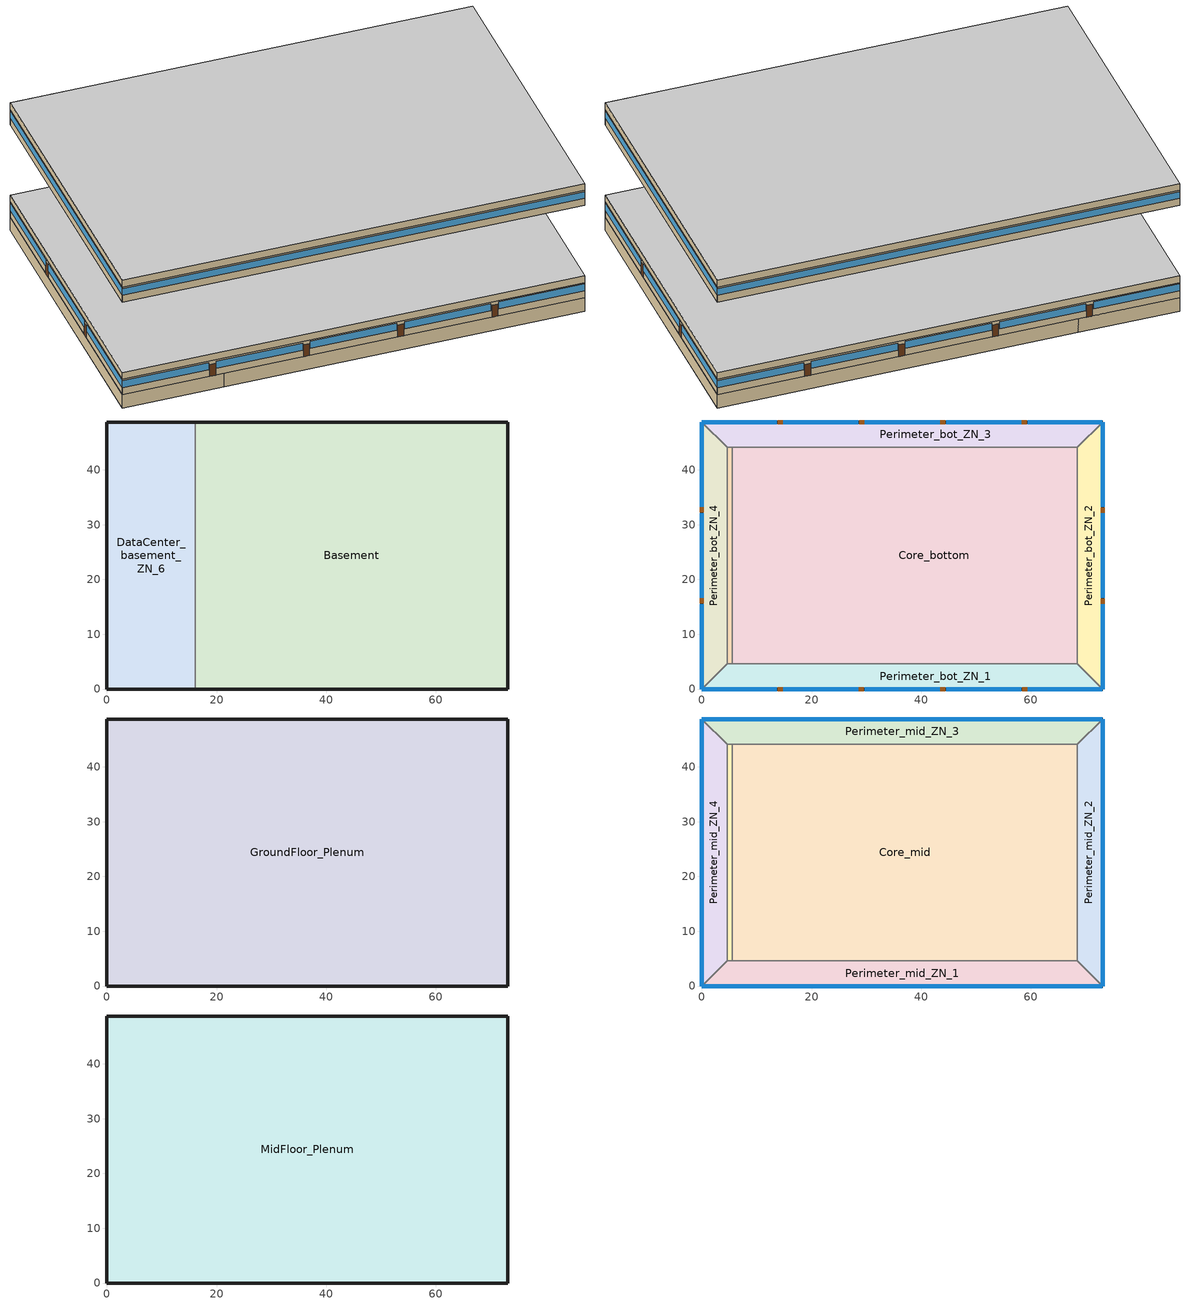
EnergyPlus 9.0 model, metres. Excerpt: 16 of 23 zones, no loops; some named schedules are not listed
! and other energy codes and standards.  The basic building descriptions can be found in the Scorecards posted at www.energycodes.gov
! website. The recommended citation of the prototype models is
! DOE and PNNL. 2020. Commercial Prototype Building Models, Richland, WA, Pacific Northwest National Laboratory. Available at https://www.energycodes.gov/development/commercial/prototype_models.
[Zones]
Basement
 floor adiabatic (ext_slab_8in_with_carpet): 73.11,48.74 73.11,0 16.08,0 16.08,48.74 z-2.44
 wall ground (Basement_Wall_East_Cfactor): 73.11,0 73.11,48.74 z-2.44:0
 wall ground (Basement_Wall_South_Cfactor): 16.08,0 73.11,0 z-2.44:0
 wall ground (Basement_Wall_North_Cfactor): 73.11,48.74 16.08,48.74 z-2.44:0
 wall to DataCenter_basement_ZN_6 (int_wall): 16.08,48.74 16.08,0 z-2.44:0
DataCenter_basement_ZN_6
 floor adiabatic (ext_slab_8in_with_carpet): 16.08,48.74 16.08,0 0,0 0,48.74 z-2.44
 wall ground (DataCenter_basement_ZN_6_Wall_North_Cfactor): 16.08,48.74 0,48.74 z-2.44:0
 wall ground (DataCenter_basement_ZN_6_Wall_South_Cfactor): 0,0 16.08,0 z-2.44:0
 wall ground (DataCenter_basement_ZN_6_Wall_West_Cfactor): 0,48.74 0,0 z-2.44:0
Core_bottom
 floor to DataCenter_basement_ZN_6 (int_slab_floor): 16.08,44.16 16.08,4.57 5.49,4.57 5.49,44.16 z0
 floor to Basement (int_slab_floor): 68.53,44.16 68.53,4.57 16.08,4.57 16.08,44.16 z0
 wall to Perimeter_bot_ZN_1 (int_wall): 5.49,4.57 68.53,4.57 z0:2.74
 wall to DataCenter_bot_ZN_6 (int_wall): 5.49,44.16 5.49,4.57 z0:2.74
 wall to Perimeter_bot_ZN_3 (int_wall): 68.53,44.16 5.49,44.16 z0:2.74
 wall to Perimeter_bot_ZN_2 (int_wall): 68.53,4.57 68.53,44.16 z0:2.74
 ceiling to GroundFloor_Plenum (DropCeiling): 5.49,44.16 5.49,4.57 68.53,4.57 68.53,44.16 z2.74
Perimeter_bot_ZN_3
 floor to Basement (int_slab_floor): 73.11,48.74 68.53,44.16 16.08,44.16 16.08,48.74 z0
 floor to DataCenter_basement_ZN_6 (int_slab_floor): 16.08,48.74 16.08,44.16 4.57,44.16 0,48.74 z0
 wall outside (nonres_ext_wall): 73.11,48.74 0,48.74 z0:2.74
 wall to Perimeter_bot_ZN_4 (int_wall): 0,48.74 4.57,44.16 z0:2.74
 wall to Perimeter_bot_ZN_2 (int_wall): 68.53,44.16 73.11,48.74 z0:2.74
 wall to DataCenter_bot_ZN_6 (int_wall): 4.57,44.16 5.49,44.16 z0:2.74
 window (Window_U_0.38_SHGC_0.4): 73.11,48.74 59.46,48.74 / 58.24,48.74 44.6,48.74 / 43.38,48.74 29.73,48.74 / 28.51,48.74 14.86,48.74 / 13.65,48.74 0,48.74 z1.23:2.5
 door (Swinging Door_con): 59.29,48.74 58.38,48.74 / 44.44,48.74 43.52,48.74 / 29.61,48.74 28.7,48.74 / 14.74,48.74 13.82,48.74 z0:2.13
 ceiling to GroundFloor_Plenum (DropCeiling): 0,48.74 4.57,44.16 68.53,44.16 73.11,48.74 z2.74
Perimeter_bot_ZN_2
 floor to Basement (int_slab_floor): 73.11,48.74 73.11,0 68.53,4.57 68.53,44.16 z0
 wall outside (nonres_ext_wall): 73.11,0 73.11,48.74 z0:2.74
 wall to Perimeter_bot_ZN_1 (int_wall): 68.53,4.57 73.11,0 z0:2.74
 window (Window_U_0.38_SHGC_0.4): 73.11,0 73.11,15.43 / 73.11,16.65 73.11,32.09 / 73.11,33.3 73.11,48.74 z1.25:2.5
 door (Swinging Door_con): 73.11,15.6 73.11,16.51 / 73.11,32.21 73.11,33.12 z0:2.13
 ceiling to GroundFloor_Plenum (DropCeiling): 68.53,44.16 68.53,4.57 73.11,0 73.11,48.74 z2.74
Perimeter_bot_ZN_1
 floor to DataCenter_basement_ZN_6 (int_slab_floor): 16.08,4.57 16.08,0 0,0 4.57,4.57 z0
 floor to Basement (int_slab_floor): 68.53,4.57 73.11,0 16.08,0 16.08,4.57 z0
 wall outside (nonres_ext_wall): 0,0 73.11,0 z0:2.74
 wall to DataCenter_bot_ZN_6 (int_wall): 5.49,4.57 4.57,4.57 z0:2.74
 wall to Perimeter_bot_ZN_4 (int_wall): 4.57,4.57 0,0 z0:2.74
 window (Window_U_0.38_SHGC_0.4): 0,0 13.65,0 / 14.87,0 28.51,0 / 29.73,0 43.38,0 / 44.6,0 58.24,0 / 59.46,0 73.11,0 z1.23:2.5
 door (Swinging Door_con): 13.81,0 14.73,0 / 28.64,0 29.56,0 / 43.53,0 44.44,0 / 58.43,0 59.34,0 z0:2.13
 ceiling to GroundFloor_Plenum (DropCeiling): 4.57,4.57 0,0 73.11,0 68.53,4.57 z2.74
Perimeter_bot_ZN_4
 floor to DataCenter_basement_ZN_6 (int_slab_floor): 4.57,44.16 4.57,4.57 0,0 0,48.74 z0
 wall outside (nonres_ext_wall): 0,48.74 0,0 z0:2.74
 wall to DataCenter_bot_ZN_6 (int_wall): 4.57,4.57 4.57,44.16 z0:2.74
 window (Window_U_0.38_SHGC_0.4): 0,48.74 0,33.3 / 0,32.09 0,16.65 / 0,15.43 0,0 z1.25:2.5
 door (Swinging Door_con): 0,33.19 0,32.27 / 0,16.55 0,15.64 z0:2.13
 ceiling to GroundFloor_Plenum (DropCeiling): 0,48.74 0,0 4.57,4.57 4.57,44.16 z2.74
DataCenter_bot_ZN_6
 floor to DataCenter_basement_ZN_6 (int_slab_floor): 5.49,44.16 5.49,4.57 4.57,4.57 4.57,44.16 z0
 ceiling to GroundFloor_Plenum (DropCeiling): 4.57,44.16 4.57,4.57 5.49,4.57 5.49,44.16 z2.74
GroundFloor_Plenum
 wall outside (nonres_ext_wall): 73.11,48.74 0,48.74 0,0 73.11,0 73.11,48.74 z2.74:3.96
 ceiling adiabatic (int_slab_ceiling): 0,48.74 0,0 73.11,0 73.11,48.74 z3.96
Core_mid
 floor adiabatic (int_slab_floor): 68.53,44.16 68.53,4.57 5.49,4.57 5.49,44.16 z16.77
 wall to Perimeter_mid_ZN_1 (int_wall): 5.49,4.57 68.53,4.57 z16.77:19.51
 wall to DataCenter_mid_ZN_6 (int_wall): 5.49,44.16 5.49,4.57 z16.77:19.51
 wall to Perimeter_mid_ZN_3 (int_wall): 68.53,44.16 5.49,44.16 z16.77:19.51
 wall to Perimeter_mid_ZN_2 (int_wall): 68.53,4.57 68.53,44.16 z16.77:19.51
 ceiling to MidFloor_Plenum (DropCeiling): 5.49,44.16 5.49,4.57 68.53,4.57 68.53,44.16 z19.51
Perimeter_mid_ZN_3
 floor adiabatic (int_slab_floor): 73.11,48.74 68.53,44.16 4.57,44.16 0,48.74 z16.77
 wall outside (nonres_ext_wall): 73.11,48.74 0,48.74 z16.77:19.51
 wall to Perimeter_mid_ZN_4 (int_wall): 0,48.74 4.57,44.16 z16.77:19.51
 wall to Perimeter_mid_ZN_2 (int_wall): 68.53,44.16 73.11,48.74 z16.77:19.51
 wall to DataCenter_mid_ZN_6 (int_wall): 4.57,44.16 5.49,44.16 z16.77:19.51
 window (Window_U_0.38_SHGC_0.4): 73.11,48.74 0,48.74 z18.08:19.27
 ceiling to MidFloor_Plenum (DropCeiling): 0,48.74 4.57,44.16 68.53,44.16 73.11,48.74 z19.51
Perimeter_mid_ZN_2
 floor adiabatic (int_slab_floor): 73.11,48.74 73.11,0 68.53,4.57 68.53,44.16 z16.77
 wall outside (nonres_ext_wall): 73.11,0 73.11,48.74 z16.77:19.51
 wall to Perimeter_mid_ZN_1 (int_wall): 68.53,4.57 73.11,0 z16.77:19.51
 window (Window_U_0.38_SHGC_0.4): 73.11,0 73.11,48.74 z18.08:19.27
 ceiling to MidFloor_Plenum (DropCeiling): 68.53,44.16 68.53,4.57 73.11,0 73.11,48.74 z19.51
Perimeter_mid_ZN_1
 floor adiabatic (int_slab_floor): 68.53,4.57 73.11,0 0,0 4.57,4.57 z16.77
 wall outside (nonres_ext_wall): 0,0 73.11,0 z16.77:19.51
 wall to DataCenter_mid_ZN_6 (int_wall): 5.49,4.57 4.57,4.57 z16.77:19.51
 wall to Perimeter_mid_ZN_4 (int_wall): 4.57,4.57 0,0 z16.77:19.51
 window (Window_U_0.38_SHGC_0.4): 0,0 73.11,0 z18.08:19.27
 ceiling to MidFloor_Plenum (DropCeiling): 4.57,4.57 0,0 73.11,0 68.53,4.57 z19.51
Perimeter_mid_ZN_4
 floor adiabatic (int_slab_floor): 4.57,44.16 4.57,4.57 0,0 0,48.74 z16.77
 wall outside (nonres_ext_wall): 0,48.74 0,0 z16.77:19.51
 wall to DataCenter_mid_ZN_6 (int_wall): 4.57,4.57 4.57,44.16 z16.77:19.51
 window (Window_U_0.38_SHGC_0.4): 0,48.74 0,0 z18.08:19.27
 ceiling to MidFloor_Plenum (DropCeiling): 0,48.74 0,0 4.57,4.57 4.57,44.16 z19.51
DataCenter_mid_ZN_6
 floor adiabatic (int_slab_floor): 5.49,44.16 5.49,4.57 4.57,4.57 4.57,44.16 z16.77
 ceiling to MidFloor_Plenum (DropCeiling): 4.57,44.16 4.57,4.57 5.49,4.57 5.49,44.16 z19.51
MidFloor_Plenum
 wall outside (nonres_ext_wall): 73.11,48.74 0,48.74 0,0 73.11,0 73.11,48.74 z19.51:20.73
 ceiling adiabatic (int_slab_ceiling): 0,48.74 0,0 73.11,0 73.11,48.74 z20.73
[Building]
OfficeLarge: North Axis {deg}=0; Terrain=City; Loads Convergence Tolerance Value=0.04; Temperature Convergence Tolerance Value {deltaC}=0.2; Solar Distribution=FullInteriorAndExterior; Maximum Number of Warmup Days=25; Minimum Number of Warmup Days=6
[Site:Location]
Site:Location=Seattle Seattle Tacoma Intl A_WA_USA Design_Conditions; Latitude {N+ S-}=47.47; Longitude {W- E+}=-122.32; Time Zone Relative to GMT {GMT+/-}=-8; Elevation {m}=122
[SizingPeriod:DesignDay] Day of Month=21; Dry-Bulb Temperature Range Modifier Type=DefaultMultipliers; Humidity Condition Type=Wetbulb; Barometric Pressure {Pa}=99868; Rain {Yes/No}=No; Snow on ground {Yes/No}=No; Daylight Savings Time Indicator=No
Name | Month | Day Type | Maximum Dry-Bulb Temperature {C} | Daily Dry-Bulb Temperature Range {C} | Wetbulb at Maximum Dry-Bulb {C} | Wind Speed {m/s} design conditions vs. traditional 6.71 m/s (15 mph) | Wind Direction {Degrees; N=0, S=180} | Solar Model Indicator | Clearness {0.0 to 1.1} | Wind Speed {m/s} design conditions vs. traditional 3.35 m/s (7mph) | ASHRAE Clear Sky Optical Depth for Beam Irradiance (taub) | ASHRAE Clear Sky Optical Depth for Diffuse Irradiance (taud)
Seattle Seattle Tacoma Intl A Ann Htg 99.6% Condns DB | 12 | WinterDesignDay | -4.2 | 0 | -4.2 | 4.3 | 20 | ASHRAEClearSky | 0
Seattle Seattle Tacoma Intl A Ann Clg .4% Condns DB=>MWB | 8 | SummerDesignDay | 29.4 | 10.4 | 18.3 |  | 350 | ASHRAETau |  | 4.2 | 0.352 | 2.561
[Site:WaterMainsTemperature]
Calculation Method=Correlation; Annual average outdoor air temperature {C}=11.2167; Maximum difference in monthly average outdoor air temperatures {C}=14.3
[Site:GroundTemperature:FCfactorMethod]
January Ground Temperature {C}=11.4; February Ground Temperature {C}=8.1; March Ground Temperature {C}=5.4; April Ground Temperature {C}=4.5; May Ground Temperature {C}=5.8; June Ground Temperature {C}=8.3; July Ground Temperature {C}=10.9; August Ground Temperature {C}=13; September Ground Temperature {C}=15.6; October Ground Temperature {C}=17.7; November Ground Temperature {C}=18.8; December Ground Temperature {C}=15.1
[Material:NoMass]
Opaque Door panel_con: MediumRough, 0.478063, 0.9, 0.7, 0.7
CP02 CARPET PAD: VeryRough, 0.21648, 0.9, 0.7, 0.8
Nonres_Exterior_Wall_Insulation: MediumSmooth, 1.94079, 0.9, 0.7, 0.7
[Construction]
Swinging Door_con: Opaque Door panel_con
InteriorFurnishings: Std Wood 6inch
DropCeiling: AC02 Acoustic Ceiling
int_wall: G01 13mm gypsum board, G01 13mm gypsum board
ext_slab_8in_with_carpet: 200mm Normalweight concrete floor, CP02 CARPET PAD
int_slab_floor: 100mm Normalweight concrete floor, CP02 CARPET PAD
int_slab_ceiling: CP02 CARPET PAD, 100mm Normalweight concrete floor
nonres_ext_wall: 200mm Normalweight concrete wall, Nonres_Exterior_Wall_Insulation, G01 13mm gypsum board
Window_U_0.38_SHGC_0.4: Glazing Layer
[Material]
Name | Roughness | Thickness {m} | Conductivity {W/m-K} | Density {kg/m3} | Specific Heat {J/kg-K} | Thermal Absorptance | Solar Absorptance | Visible Absorptance | Absorptance:Thermal | Absorptance:Solar | Absorptance:Visible
Std Wood 6inch | MediumSmooth | 0.15 | 0.12 | 540 | 1210 | 0.9 | 0.7 | 0.7
AC02 Acoustic Ceiling | MediumSmooth | 0.0127 | 0.057 | 288 | 1339 | 0.9 | 0.7 | 0.2
G01 13mm gypsum board | Smooth | 0.0127 | 0.16 | 800 | 1090 |  |  |  | 0.9 | 0.7 | 0.5
200mm Normalweight concrete wall; 200mm Normalweight concrete floor | MediumRough | 0.2032 | 2.31 | 2322 | 832
100mm Normalweight concrete floor | MediumRough | 0.1016 | 2.31 | 2322 | 832
[WindowMaterial:SimpleGlazingSystem]
Glazing Layer: U-Factor {W/m2-K}=2.15774; Solar Heat Gain Coefficient=0.4; Visible Transmittance=0.4
[Construction:CfactorUndergroundWall] C-Factor=0.675682; Height=2.439
Basement_Wall_East_Cfactor; Basement_Wall_South_Cfactor; Basement_Wall_North_Cfactor; DataCenter_basement_ZN_6_Wall_North_Cfactor; DataCenter_basement_ZN_6_Wall_South_Cfactor; DataCenter_basement_ZN_6_Wall_West_Cfactor
[Zone]
Name | Type | Multiplier | Ceiling Height {m} | Volume {m3} | Floor Area {m2} | Part of Total Floor Area
Basement; Core_bottom; Perimeter_bot_ZN_3; Perimeter_bot_ZN_2; Perimeter_bot_ZN_1; Perimeter_bot_ZN_4 | 1 | 1 | autocalculate | autocalculate | autocalculate | YES
Core_mid; Perimeter_mid_ZN_3; Perimeter_mid_ZN_2; Perimeter_mid_ZN_1; Perimeter_mid_ZN_4 | 1 | 10 | autocalculate | autocalculate | autocalculate | YES
GroundFloor_Plenum |  | 1 | autocalculate | autocalculate | autocalculate | No
MidFloor_Plenum |  | 10 | autocalculate | autocalculate | autocalculate | No
DataCenter_bot_ZN_6; DataCenter_basement_ZN_6 |  | 1
DataCenter_mid_ZN_6 |  | 10
[InternalMass] Construction=InteriorFurnishings
Name | Zone | Surface Area {m2}
Basement_InternalMass_1 | Basement | 7126.21
Core_bottom_InternalMass_1 | Core_bottom | 5064.65
Core_mid_InternalMass_1 | Core_mid | 5064.65
Perimeter_bot_ZN_3_InternalMass_1 | Perimeter_bot_ZN_3 | 626.8258
Perimeter_bot_ZN_2_InternalMass_1 | Perimeter_bot_ZN_2 | 403.9504
Perimeter_bot_ZN_1_InternalMass_1 | Perimeter_bot_ZN_1 | 626.8354
Perimeter_bot_ZN_4_InternalMass_1 | Perimeter_bot_ZN_4 | 403.9478
Perimeter_mid_ZN_3_InternalMass_1 | Perimeter_mid_ZN_3 | 626.8258
Perimeter_mid_ZN_2_InternalMass_1 | Perimeter_mid_ZN_2 | 403.9504
Perimeter_mid_ZN_1_InternalMass_1 | Perimeter_mid_ZN_1 | 626.8354
Perimeter_mid_ZN_4_InternalMass_1 | Perimeter_mid_ZN_4 | 403.9478
[People] Number of People Calculation Method=Area/Person; Zone Floor Area per Person {m2/person}=18.5788; Fraction Radiant=0.3; Sensible Heat Fraction=AUTOCALCULATE; Activity Level Schedule=ACTIVITY_SCH; Enable ASHRAE 55 Comfort Warnings=No; Mean Radiant Temperature Calculation Type=ZoneAveraged; Work Efficiency Schedule=WORK_EFF_SCH; Clothing Insulation Calculation Method=ClothingInsulationSchedule; Clothing Insulation Schedule=CLOTHING_SCH; Air Velocity Schedule=AIR_VELO_SCH; Thermal Comfort Model 1 Type=FANGER
Name | Zone or ZoneList | Number of People Schedule
Basement | Basement | BLDG_OCC_SCH_wo_SB
Core_bottom | Core_bottom | BLDG_OCC_SCH_wo_SB
Core_mid | Core_mid | BLDG_OCC_SCH_wo_SB
Perimeter_bot_ZN_3 | Perimeter_bot_ZN_3 | BLDG_OCC_SCH_wo_SB
Perimeter_bot_ZN_2 | Perimeter_bot_ZN_2 | BLDG_OCC_SCH_wo_SB
Perimeter_bot_ZN_1 | Perimeter_bot_ZN_1 | BLDG_OCC_SCH_wo_SB
Perimeter_bot_ZN_4 | Perimeter_bot_ZN_4 | BLDG_OCC_SCH_wo_SB
Perimeter_mid_ZN_3 | Perimeter_mid_ZN_3 | BLDG_OCC_SCH_wo_SB
Perimeter_mid_ZN_2 | Perimeter_mid_ZN_2 | BLDG_OCC_SCH_w_SB
Perimeter_mid_ZN_1 | Perimeter_mid_ZN_1 | BLDG_OCC_SCH_wo_SB
Perimeter_mid_ZN_4 | Perimeter_mid_ZN_4 | BLDG_OCC_SCH_wo_SB
[Lights] Schedule=BLDG_LIGHT_SCH; Design Level Calculation Method=Watts/Area; Watts per Zone Floor Area {W/m2}=9.68752; Return Air Fraction=0; Fraction Radiant=0.7; Fraction Visible=0.2; Fraction Replaceable=1; Return Air Fraction Calculated from Plenum Temperature=No
Name | Zone or ZoneList
Basement_Lights | Basement
Core_bottom_Lights | Core_bottom
Core_mid_Lights | Core_mid
Perimeter_bot_ZN_3_Lights | Perimeter_bot_ZN_3
Perimeter_bot_ZN_2_Lights | Perimeter_bot_ZN_2
Perimeter_bot_ZN_1_Lights | Perimeter_bot_ZN_1
Perimeter_bot_ZN_4_Lights | Perimeter_bot_ZN_4
Perimeter_mid_ZN_3_Lights | Perimeter_mid_ZN_3
Perimeter_mid_ZN_2_Lights | Perimeter_mid_ZN_2
Perimeter_mid_ZN_1_Lights | Perimeter_mid_ZN_1
Perimeter_mid_ZN_4_Lights | Perimeter_mid_ZN_4
DataCenter_Basement_Lights | DataCenter_basement_ZN_6
DataCenter_bot_Lights | DataCenter_bot_ZN_6
DataCenter_mid_Lights | DataCenter_mid_ZN_6
[ElectricEquipment] Fraction Latent=0; Fraction Lost=0
Name | Zone or ZoneList | Schedule | Design Level Calculation Method | Design Level {W} | Fraction Radiant | Watts per Zone Floor Area {W/m2}
Basement_MiscPlug_Equip | Basement | Always_on | EquipmentLevel | 13457.5 | 0.5
Core_bottom_MiscPlug_Equip | Core_bottom | BLDG_EQUIP_SCH | EquipmentLevel | 20142.9 | 0.5
Core_mid_MiscPlug_Equip | Core_mid | BLDG_EQUIP_SCH | EquipmentLevel | 20142.8 | 0.5
Perimeter_bot_ZN_3_MiscPlug_Equip | Perimeter_bot_ZN_3 | BLDG_EQUIP_SCH | EquipmentLevel | 2529.24 | 0.5
Perimeter_bot_ZN_2_MiscPlug_Equip | Perimeter_bot_ZN_2 | BLDG_EQUIP_SCH | EquipmentLevel | 1629.94 | 0.5
Perimeter_bot_ZN_1_MiscPlug_Equip | Perimeter_bot_ZN_1 | BLDG_EQUIP_SCH | EquipmentLevel | 2529.28 | 0.5
Perimeter_bot_ZN_4_MiscPlug_Equip | Perimeter_bot_ZN_4 | BLDG_EQUIP_SCH | EquipmentLevel | 1629.93 | 0.5
Perimeter_mid_ZN_3_MiscPlug_Equip | Perimeter_mid_ZN_3 | BLDG_EQUIP_SCH | EquipmentLevel | 2529.24 | 0.5
Perimeter_mid_ZN_2_MiscPlug_Equip | Perimeter_mid_ZN_2 | BLDG_EQUIP_SCH | EquipmentLevel | 1629.94 | 0.5
Perimeter_mid_ZN_1_MiscPlug_Equip | Perimeter_mid_ZN_1 | BLDG_EQUIP_SCH | EquipmentLevel | 2529.28 | 0.5
Perimeter_mid_ZN_4_MiscPlug_Equip | Perimeter_mid_ZN_4 | BLDG_EQUIP_SCH | EquipmentLevel | 1629.93 | 0.5
DataCenter_Basement_MiscPlug_Equip | DataCenter_basement_ZN_6 | DataCenter_EQUIP_SCH | Watts/Area | 0 | 0.1 | 484.423
DataCenter_bot_MiscPlug_Equip | DataCenter_bot_ZN_6 | DataCenter_EQUIP_SCH | Watts/Area | 0 | 0.1 | 215.299
DataCenter_mid_MiscPlug_Equip | DataCenter_mid_ZN_6 | DataCenter_EQUIP_SCH | Watts/Area | 0 | 0.1 | 215.299
[Exterior:FuelEquipment] Fuel Use Type=Electricity
Name | Schedule | Design Level {W}
Elevators | BLDG_ELEVATORS | 244444
Elevators_Lights_Fan | ELEV_LIGHT_FAN_SCH_24_7 | 1942.8
[Exterior:Lights]
Exterior_Lights: Schedule=Exterior_Lgt_ALWAYS_ON; Design Level {W}=56280.7; Control Option=AstronomicalClock
[ZoneInfiltration:DesignFlowRate] Schedule=INFIL_SCH_PNNL; Design Flow Rate Calculation Method=Flow/ExteriorArea; Flow per Exterior Surface Area {m3/s-m2}=0.00056896; Constant Term Coefficient=0; Temperature Term Coefficient=0; Velocity Term Coefficient=0.224; Velocity Squared Term Coefficient=0
Name | Zone or ZoneList
Perimeter_bot_ZN_3_Infiltration | Perimeter_bot_ZN_3
Perimeter_bot_ZN_2_Infiltration | Perimeter_bot_ZN_2
Perimeter_bot_ZN_1_Infiltration | Perimeter_bot_ZN_1
Perimeter_bot_ZN_4_Infiltration | Perimeter_bot_ZN_4
Perimeter_mid_ZN_3_Infiltration | Perimeter_mid_ZN_3
Perimeter_mid_ZN_2_Infiltration | Perimeter_mid_ZN_2
Perimeter_mid_ZN_1_Infiltration | Perimeter_mid_ZN_1
Perimeter_mid_ZN_4_Infiltration | Perimeter_mid_ZN_4
GroundFloor_Plenum_Infiltration | GroundFloor_Plenum
MidFloor_Plenum_Infiltration | MidFloor_Plenum
[AvailabilityManager:Scheduled] Schedule=Always_On
AirLoop DataCenter Basement Availability; AirLoop DataCenter bot Availability; AirLoop DataCenter mid Availability; AirLoop DataCenter top Availability
[AvailabilityManager:NightCycle] Applicability Schedule=Always_On; Fan Schedule=HVACOperationSchd; Control Type=CycleOnAny; Thermostat Tolerance {deltaC}=1; Cycling Run Time Control Type=FixedRunTime; Cycling Run Time {s}=1800
CAV_bas Availability Manager; VAV_bot WITH REHEAT Availability Manager; VAV_mid WITH REHEAT Availability Manager; VAV_top WITH REHEAT Availability Manager
[AirLoopHVAC:ReturnPlenum]
Name | Zone
GroundFloor_Return_Plenum | GroundFloor_Plenum
MidFloor_Return_Plenum | MidFloor_Plenum
[EnergyManagementSystem:Sensor]
Name | Output:Variable or Output:Meter
T_OA | Site Outdoor Air Drybulb Temperature
Facility_Int_LTG | InteriorLights:Electricity
[EnergyManagementSystem:Actuator]
Name | Actuated Component Unique | Actuated Component Type | Actuated Component Control Type
DataCenter_ExtraElecHeatC_Status | DataCenter_ExtraElecHeatC_Sch | Schedule:Compact | Schedule Value
DataCenter_ExtraWaterHeatC_Status | DataCenter_ExtraWaterHeatC_Sch | Schedule:Compact | Schedule Value
BoilerCurve | HEATSYS1 BOILER EFFICIENCY CURVE | Curve | Curve Result
[EnergyManagementSystem:ProgramCallingManager]
DataCenter_Main_Manager: InsideHVACSystemIterationLoop; DataCenter_Main
Transformer_Load_Prog_Manager: AfterPredictorAfterHVACManagers; Transformer_Load_Prog
BoilerParManager: BeginNewEnvironment; SetBoilerPar
BoilerCurveManager: InsideHVACSystemIterationLoop; SetBoilerCurve
